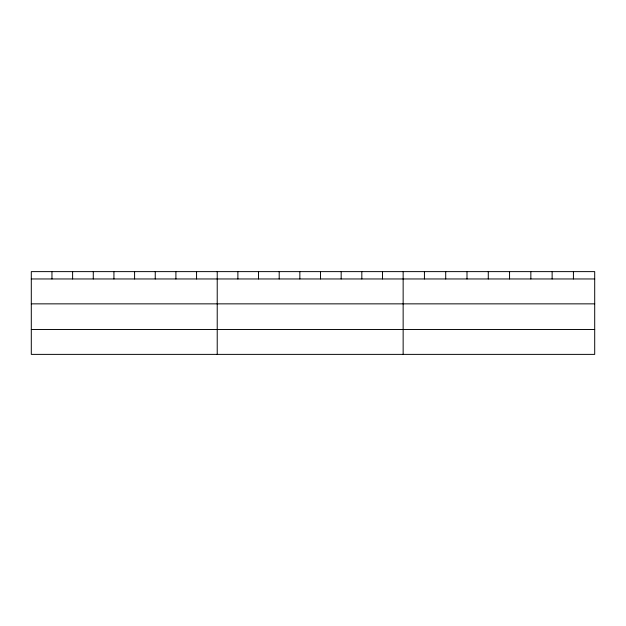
<?xml version="1.0" encoding="UTF-8"?>
<svg xmlns="http://www.w3.org/2000/svg" width="626" height="626" viewBox="0 0 626 626"><rect width="100%" height="100%" fill="white"/><g stroke="black" fill="none" stroke-linecap="round" stroke-linejoin="round"><path stroke-width="0.94" d="M594.7 303.853L594.7 271.621L31.3 271.621L31.3 354.379L594.7 354.379L594.7 303.853L31.3 303.853M31.3 278.961L594.7 278.961M31.3 329.495L594.7 329.495M573.416 271.621L573.416 278.961M552.132 271.621L552.132 278.961M530.848 271.621L530.848 278.961M509.564 271.621L509.564 278.961M488.28 271.621L488.28 278.961M466.996 271.621L466.996 278.961M445.712 271.621L445.712 278.961M424.428 271.621L424.428 278.961M403.144 271.621L403.144 354.379M382.486 271.621L382.486 278.961M361.828 271.621L361.828 278.961M341.17 271.621L341.17 278.961M320.512 271.621L320.512 278.961M299.854 271.621L299.854 278.961M279.196 271.621L279.196 278.961M258.538 271.621L258.538 278.961M237.88 271.621L237.88 278.961M217.222 271.621L217.222 354.379M196.564 271.621L196.564 278.961M175.906 271.621L175.906 278.961M155.248 271.621L155.248 278.961M134.59 271.621L134.59 278.961M113.932 271.621L113.932 278.961M93.274 271.621L93.274 278.961M72.616 271.621L72.616 278.961M51.958 271.621L51.958 278.961"/></g></svg>
